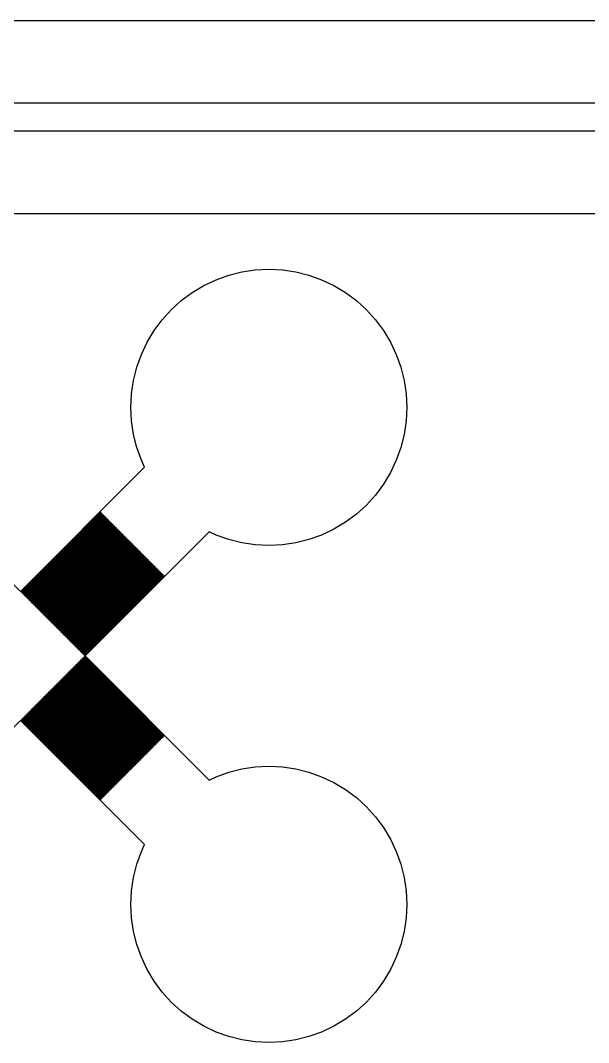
# Model space of a CAD drawing. Extents: x -16 to 132, y -40 to 113.
# Drawn here: x 9.2 to 19.73, y 57.27 to 76.18 of the extents above; entities that cross this region are included whole.
import ezdxf

# ---------------------------------------------------------------- set-up
doc = ezdxf.new("R2010")
doc.units = 0

msp = doc.modelspace()

# ---------------------------------------------------------------- linework, layer by layer
for p, q in [((-2.55649, 76.1837), (112.997, 76.1837)), ((111.463, 74.6498), (-1.0226, 74.6498)), ((-0.51129, 74.1385), (110.952, 74.1385)), ((109.418, 72.6046), (1.0226, 72.6046)), ((13.0601, 71.469), (13.3035, 71.53)), ((13.3035, 71.53), (13.5516, 71.5668)), ((13.5516, 71.5668), (13.8022, 71.5791)), ((13.8022, 71.5791), (14.0528, 71.5668)), ((14.0528, 71.5668), (14.301, 71.53)), ((14.301, 71.53), (14.5443, 71.469)), ((12.5971, 71.2773), (12.8239, 71.3845)), ((12.8239, 71.3845), (13.0601, 71.469)), ((14.5443, 71.469), (14.7805, 71.3845)), ((14.7805, 71.3845), (15.0074, 71.2773)), ((12.1804, 70.9988), (12.3819, 71.1483)), ((12.3819, 71.1483), (12.5971, 71.2773)), ((15.0074, 71.2773), (15.2225, 71.1483)), ((15.2225, 71.1483), (15.424, 70.9988)), ((11.9945, 70.8303), (12.1804, 70.9988)), ((15.424, 70.9988), (15.6099, 70.8303)), ((11.826, 70.6444), (11.9945, 70.8303)), ((15.6099, 70.8303), (15.7784, 70.6445)), ((11.6766, 70.4429), (11.826, 70.6444)), ((15.7784, 70.6445), (15.9279, 70.4429)), ((11.5476, 70.2277), (11.6766, 70.4429)), ((15.9279, 70.4429), (16.0569, 70.2278)), ((11.4403, 70.0009), (11.5476, 70.2277)), ((16.0569, 70.2278), (16.1641, 70.001)), ((11.3558, 69.7647), (11.4403, 70.0009)), ((16.1641, 70.001), (16.2486, 69.7647)), ((11.2949, 69.5214), (11.3558, 69.7647)), ((16.2486, 69.7647), (16.3096, 69.5214)), ((11.258, 69.2732), (11.2949, 69.5214)), ((16.3096, 69.5214), (16.3464, 69.2732)), ((11.2457, 69.0226), (11.258, 69.2732)), ((16.3464, 69.2732), (16.3587, 69.0226)), ((11.258, 68.772), (11.2457, 69.0226)), ((16.3587, 69.0226), (16.3464, 68.772)), ((11.2948, 68.5238), (11.258, 68.772)), ((16.3464, 68.772), (16.3096, 68.5239)), ((11.3558, 68.2805), (11.2948, 68.5238)), ((16.3096, 68.5239), (16.2486, 68.2805)), ((11.4403, 68.0443), (11.3558, 68.2805)), ((16.2486, 68.2805), (16.1641, 68.0443)), ((6.9053, 67.915), (9.2034, 65.6169)), ((9.2034, 65.6169), (11.5015, 67.915)), ((11.5015, 67.915), (11.4403, 68.0443)), ((16.1641, 68.0443), (16.0569, 67.8175)), ((16.0569, 67.8175), (15.9279, 67.6023)), ((15.9279, 67.6023), (15.7784, 67.4008)), ((15.7784, 67.4008), (15.6099, 67.2149)), ((15.6099, 67.2149), (15.424, 67.0464)), ((10.6835, 67.0826), (9.21063, 65.6096)), ((9.21785, 65.6024), (10.6908, 67.0753)), ((10.698, 67.0681), (9.22508, 65.5952)), ((9.23232, 65.588), (10.7052, 67.0609)), ((10.7125, 67.0536), (9.23955, 65.5807)), ((9.24677, 65.5735), (10.7197, 67.0464)), ((10.7269, 67.0392), (9.25401, 65.5663)), ((9.26123, 65.559), (10.7342, 67.032)), ((10.7414, 67.0247), (9.26848, 65.5518)), ((9.27571, 65.5446), (10.7486, 67.0175)), ((10.7559, 67.0103), (9.28294, 65.5374)), ((9.29018, 65.5301), (10.7631, 67.003)), ((10.7703, 66.9958), (9.29741, 65.5229)), ((9.30463, 65.5157), (10.7776, 66.9886)), ((10.7848, 66.9813), (9.31187, 65.5084)), ((9.31909, 65.5012), (10.792, 66.9741)), ((10.7992, 66.9669), (9.32632, 65.494)), ((10.6908, 67.0753), (10.6835, 67.0826)), ((10.7052, 67.0609), (10.698, 67.0681)), ((10.7197, 67.0464), (10.7125, 67.0536)), ((10.7342, 67.032), (10.7269, 67.0392)), ((10.7486, 67.0175), (10.7414, 67.0247)), ((10.7631, 67.003), (10.7559, 67.0103)), ((10.7776, 66.9886), (10.7703, 66.9958)), ((10.792, 66.9741), (10.7848, 66.9813)), ((10.8065, 66.9597), (10.7992, 66.9669)), ((15.424, 67.0464), (15.2225, 66.897)), ((9.33356, 65.4867), (10.8065, 66.9597)), ((10.8137, 66.9524), (9.34079, 65.4795)), ((9.34801, 65.4723), (10.8209, 66.9452)), ((10.8282, 66.938), (9.35524, 65.465)), ((9.36247, 65.4578), (10.8354, 66.9307)), ((10.8426, 66.9235), (9.36971, 65.4506)), ((9.37694, 65.4433), (10.8499, 66.9163)), ((10.8571, 66.909), (9.38416, 65.4361)), ((9.3914, 65.4289), (10.8643, 66.9018)), ((10.8716, 66.8946), (9.39862, 65.4216)), ((9.40587, 65.4144), (10.8788, 66.8873)), ((10.886, 66.8801), (9.41309, 65.4072)), ((9.42033, 65.4), (10.8932, 66.8729)), ((10.9005, 66.8656), (9.42755, 65.3927)), ((9.4348, 65.3855), (10.9077, 66.8584)), ((10.9149, 66.8512), (9.44202, 65.3783)), ((9.44926, 65.371), (10.9222, 66.8439)), ((10.9294, 66.8367), (9.45648, 65.3638)), ((9.46371, 65.3566), (10.9366, 66.8295)), ((10.9439, 66.8223), (9.47095, 65.3493)), ((9.47818, 65.3421), (10.9511, 66.815)), ((10.9583, 66.8078), (9.4854, 65.3349)), ((9.49263, 65.3277), (10.9656, 66.8006)), ((10.9728, 66.7933), (9.49986, 65.3204)), ((9.50708, 65.3132), (10.98, 66.7861)), ((10.9872, 66.7789), (9.51433, 65.3059)), ((9.52155, 65.2987), (10.9945, 66.7716)), ((10.8209, 66.9452), (10.8137, 66.9524)), ((10.8354, 66.9307), (10.8282, 66.938)), ((10.8499, 66.9163), (10.8426, 66.9235)), ((10.8643, 66.9018), (10.8571, 66.909)), ((10.8788, 66.8873), (10.8716, 66.8946)), ((10.8932, 66.8729), (10.886, 66.8801)), ((10.9077, 66.8584), (10.9005, 66.8656)), ((10.9222, 66.8439), (10.9149, 66.8512)), ((10.9366, 66.8295), (10.9294, 66.8367)), ((10.9511, 66.815), (10.9439, 66.8223)), ((10.9656, 66.8006), (10.9583, 66.8078)), ((10.98, 66.7861), (10.9728, 66.7933)), ((10.9945, 66.7716), (10.9872, 66.7789)), ((15.2225, 66.897), (15.0073, 66.768)), ((11.0017, 66.7644), (9.52878, 65.2915)), ((9.53601, 65.2843), (11.0089, 66.7572)), ((11.0162, 66.75), (9.54324, 65.277)), ((9.55048, 65.2698), (11.0234, 66.7427)), ((11.0306, 66.7355), (9.55771, 65.2626)), ((9.56494, 65.2553), (11.0379, 66.7283)), ((11.0451, 66.721), (9.57217, 65.2481)), ((9.57941, 65.2409), (11.0523, 66.7138)), ((11.0596, 66.7066), (9.58664, 65.2337)), ((9.59387, 65.2264), (11.0668, 66.6993)), ((11.074, 66.6921), (9.6011, 65.2192)), ((9.60832, 65.212), (11.0812, 66.6849)), ((11.0885, 66.6776), (9.61557, 65.2047)), ((9.62279, 65.1975), (11.0957, 66.6704)), ((11.103, 66.6632), (9.63002, 65.1903)), ((9.63725, 65.183), (11.1102, 66.656)), ((11.1174, 66.6487), (9.64447, 65.1758)), ((9.65172, 65.1686), (11.1246, 66.6415)), ((11.1319, 66.6342), (9.65894, 65.1613)), ((9.66617, 65.1541), (11.1391, 66.627)), ((11.1463, 66.6198), (9.6734, 65.1469)), ((9.68063, 65.1396), (11.1535, 66.6126)), ((11.1608, 66.6053), (9.68785, 65.1324)), ((9.6951, 65.1252), (11.168, 66.5981)), ((11.1753, 66.5909), (9.70233, 65.118)), ((9.70956, 65.1107), (11.1825, 66.5836)), ((12.6946, 66.7219), (10.3965, 64.4238)), ((11.0089, 66.7572), (11.0017, 66.7644)), ((11.0234, 66.7427), (11.0162, 66.75)), ((11.0379, 66.7283), (11.0306, 66.7355)), ((11.0523, 66.7138), (11.0451, 66.721)), ((11.0668, 66.6993), (11.0596, 66.7066)), ((11.0812, 66.6849), (11.074, 66.6921)), ((11.0957, 66.6704), (11.0885, 66.6776)), ((11.1102, 66.656), (11.103, 66.6632)), ((11.1246, 66.6415), (11.1174, 66.6487)), ((11.1391, 66.627), (11.1319, 66.6342)), ((11.1535, 66.6126), (11.1463, 66.6198)), ((11.168, 66.5981), (11.1608, 66.6053)), ((11.1825, 66.5836), (11.1753, 66.5909)), ((12.8239, 66.6607), (12.6946, 66.7219)), ((13.0601, 66.5762), (12.8239, 66.6607)), ((14.7805, 66.6607), (14.5443, 66.5762)), ((15.0073, 66.768), (14.7805, 66.6607)), ((11.1897, 66.5764), (9.7168, 65.1035)), ((9.72403, 65.0963), (11.1969, 66.5692)), ((11.2042, 66.562), (9.73126, 65.089)), ((9.73849, 65.0818), (11.2114, 66.5547)), ((11.2186, 66.5475), (9.74571, 65.0746)), ((9.75294, 65.0673), (11.2259, 66.5403)), ((11.2331, 66.533), (9.76018, 65.0601)), ((9.7674, 65.0529), (11.2403, 66.5258)), ((11.2476, 66.5186), (9.77464, 65.0456)), ((9.78186, 65.0384), (11.2548, 66.5113)), ((11.262, 66.5041), (9.78909, 65.0312)), ((9.79633, 65.024), (11.2693, 66.4969)), ((11.2765, 66.4897), (9.80356, 65.0167)), ((9.81078, 65.0095), (11.2837, 66.4824)), ((11.2909, 66.4752), (9.81802, 65.0023)), ((9.82524, 64.995), (11.2982, 66.468)), ((11.3054, 66.4607), (9.83249, 64.9878)), ((9.83971, 64.9806), (11.3126, 66.4535)), ((11.3199, 66.4463), (9.84694, 64.9734)), ((9.85417, 64.9661), (11.3271, 66.439)), ((11.3343, 66.4318), (9.8614, 64.9589)), ((9.86862, 64.9517), (11.3415, 66.4246)), ((11.3488, 66.4173), (9.87587, 64.9444)), ((9.88309, 64.9372), (11.356, 66.4101)), ((11.3633, 66.4029), (9.89032, 64.93)), ((9.89755, 64.9227), (11.3705, 66.3957)), ((11.1969, 66.5692), (11.1897, 66.5764)), ((11.2114, 66.5547), (11.2042, 66.562)), ((11.2259, 66.5403), (11.2186, 66.5475)), ((11.2403, 66.5258), (11.2331, 66.533)), ((11.2548, 66.5113), (11.2476, 66.5186)), ((11.2693, 66.4969), (11.262, 66.5041)), ((11.2837, 66.4824), (11.2765, 66.4897)), ((11.2982, 66.468), (11.2909, 66.4752)), ((11.3126, 66.4535), (11.3054, 66.4607)), ((11.3271, 66.439), (11.3199, 66.4463)), ((11.3415, 66.4246), (11.3343, 66.4318)), ((11.356, 66.4101), (11.3488, 66.4173)), ((11.3705, 66.3957), (11.3633, 66.4029)), ((13.3035, 66.5152), (13.0601, 66.5762)), ((13.5516, 66.4784), (13.3035, 66.5152)), ((13.8022, 66.4661), (13.5516, 66.4784)), ((14.0528, 66.4784), (13.8022, 66.4661)), ((14.301, 66.5153), (14.0528, 66.4784)), ((14.5443, 66.5762), (14.301, 66.5153)), ((11.3777, 66.3884), (9.90477, 64.9155)), ((9.91202, 64.9082), (11.3849, 66.3812)), ((11.3922, 66.3739), (9.91924, 64.901)), ((9.92647, 64.8938), (11.3994, 66.3667)), ((11.4066, 66.3595), (9.9337, 64.8866)), ((9.94093, 64.8793), (11.4138, 66.3523)), ((11.4211, 66.345), (9.94817, 64.8721)), ((9.9554, 64.8649), (11.4283, 66.3378)), ((11.4356, 66.3306), (9.96263, 64.8577)), ((9.96986, 64.8504), (11.4428, 66.3233)), ((11.45, 66.3161), (9.9771, 64.8432)), ((9.98433, 64.836), (11.4572, 66.3089)), ((11.4645, 66.3016), (9.99156, 64.8287)), ((9.99879, 64.8215), (11.4717, 66.2944)), ((11.4789, 66.2872), (10.006, 64.8143)), ((10.0133, 64.807), (11.4862, 66.28)), ((11.4934, 66.2727), (10.0205, 64.7998)), ((10.0277, 64.7926), (11.5006, 66.2655)), ((11.5079, 66.2583), (10.0349, 64.7853)), ((10.0422, 64.7781), (11.5151, 66.251)), ((11.5223, 66.2438), (10.0494, 64.7709)), ((10.0566, 64.7636), (11.5296, 66.2366)), ((11.5368, 66.2293), (10.0639, 64.7564)), ((10.0711, 64.7492), (11.544, 66.2221)), ((11.5512, 66.2149), (10.0783, 64.7419)), ((10.0855, 64.7347), (11.5585, 66.2076)), ((11.3849, 66.3812), (11.3777, 66.3884)), ((11.3994, 66.3667), (11.3922, 66.3739)), ((11.4138, 66.3523), (11.4066, 66.3595)), ((11.4283, 66.3378), (11.4211, 66.345)), ((11.4428, 66.3233), (11.4356, 66.3306)), ((11.4572, 66.3089), (11.45, 66.3161)), ((11.4717, 66.2944), (11.4645, 66.3016)), ((11.4862, 66.28), (11.4789, 66.2872)), ((11.5006, 66.2655), (11.4934, 66.2727)), ((11.5151, 66.251), (11.5079, 66.2583)), ((11.5296, 66.2366), (11.5223, 66.2438)), ((11.544, 66.2221), (11.5368, 66.2293)), ((11.5585, 66.2076), (11.5512, 66.2149)), ((11.5657, 66.2004), (10.0928, 64.7275)), ((10.1, 64.7203), (11.5729, 66.1932)), ((11.5802, 66.186), (10.1073, 64.713)), ((10.1145, 64.7058), (11.5874, 66.1787)), ((11.5946, 66.1715), (10.1217, 64.6986)), ((10.1289, 64.6913), (11.6019, 66.1643)), ((11.6091, 66.157), (10.1362, 64.6841)), ((10.1434, 64.6769), (11.6163, 66.1498)), ((11.6236, 66.1426), (10.1506, 64.6697)), ((10.1579, 64.6624), (11.6308, 66.1353)), ((11.638, 66.1281), (10.1651, 64.6552)), ((10.1723, 64.6479), (11.6452, 66.1209)), ((11.6525, 66.1136), (10.1796, 64.6407)), ((10.1868, 64.6335), (11.6597, 66.1064)), ((11.6669, 66.0992), (10.194, 64.6263)), ((10.2012, 64.619), (11.6742, 66.0919)), ((11.6814, 66.0847), (10.2085, 64.6118)), ((10.2157, 64.6046), (11.6886, 66.0775)), ((11.6959, 66.0703), (10.2229, 64.5973)), ((10.2302, 64.5901), (11.7031, 66.063)), ((11.7103, 66.0558), (10.2374, 64.5829)), ((10.2446, 64.5757), (11.7176, 66.0486)), ((11.7248, 66.0413), (10.2519, 64.5684)), ((10.2591, 64.5612), (11.732, 66.0341)), ((11.7392, 66.0269), (10.2663, 64.554)), ((10.2736, 64.5467), (11.7465, 66.0196)), ((11.5729, 66.1932), (11.5657, 66.2004)), ((11.5874, 66.1787), (11.5802, 66.186)), ((11.6019, 66.1643), (11.5946, 66.1715)), ((11.6163, 66.1498), (11.6091, 66.157)), ((11.6308, 66.1353), (11.6236, 66.1426)), ((11.6452, 66.1209), (11.638, 66.1281)), ((11.6597, 66.1064), (11.6525, 66.1136)), ((11.6742, 66.0919), (11.6669, 66.0992)), ((11.6886, 66.0775), (11.6814, 66.0847)), ((11.7031, 66.063), (11.6959, 66.0703)), ((11.7176, 66.0486), (11.7103, 66.0558)), ((11.732, 66.0341), (11.7248, 66.0413)), ((11.7465, 66.0196), (11.7392, 66.0269)), ((11.7537, 66.0124), (10.2808, 64.5395)), ((10.288, 64.5323), (11.7609, 66.0052)), ((11.7682, 65.998), (10.2953, 64.525)), ((10.3025, 64.5178), (11.7754, 65.9907)), ((11.7826, 65.9835), (10.3097, 64.5106)), ((10.3169, 64.5033), (11.7899, 65.9763)), ((11.7971, 65.969), (10.3242, 64.4961)), ((10.3314, 64.4889), (11.8043, 65.9618)), ((11.8116, 65.9546), (10.3386, 64.4816)), ((10.3459, 64.4744), (11.8188, 65.9473)), ((11.826, 65.9401), (10.3531, 64.4672)), ((10.3603, 64.4599), (11.8333, 65.9329)), ((11.8405, 65.9256), (10.3676, 64.4527)), ((10.3748, 64.4455), (11.8477, 65.9184)), ((11.8549, 65.9112), (10.382, 64.4383)), ((10.3893, 64.431), (11.8622, 65.9039)), ((11.7609, 66.0052), (11.7537, 66.0124)), ((11.7754, 65.9907), (11.7682, 65.998)), ((11.7899, 65.9763), (11.7826, 65.9835)), ((11.8043, 65.9618), (11.7971, 65.969)), ((11.8188, 65.9473), (11.8116, 65.9546)), ((11.8333, 65.9329), (11.826, 65.9401)), ((11.8477, 65.9184), (11.8405, 65.9256)), ((11.8622, 65.9039), (11.8549, 65.9112)), ((9.21063, 65.6096), (9.21785, 65.6024)), ((9.22508, 65.5952), (9.23232, 65.588)), ((9.23955, 65.5807), (9.24677, 65.5735)), ((9.25401, 65.5663), (9.26123, 65.559)), ((9.26848, 65.5518), (9.27571, 65.5446)), ((9.28294, 65.5374), (9.29018, 65.5301)), ((9.29741, 65.5229), (9.30463, 65.5157)), ((9.31187, 65.5084), (9.31909, 65.5012)), ((9.32632, 65.494), (9.33356, 65.4867)), ((9.34079, 65.4795), (9.34801, 65.4723)), ((9.35524, 65.465), (9.36247, 65.4578)), ((9.36971, 65.4506), (9.37694, 65.4433)), ((9.38416, 65.4361), (9.3914, 65.4289)), ((9.39862, 65.4216), (9.40587, 65.4144)), ((9.41309, 65.4072), (9.42033, 65.4)), ((9.42755, 65.3927), (9.4348, 65.3855)), ((9.44202, 65.3783), (9.44926, 65.371)), ((9.45648, 65.3638), (9.46371, 65.3566)), ((9.47095, 65.3493), (9.47818, 65.3421)), ((9.4854, 65.3349), (9.49263, 65.3277)), ((9.49986, 65.3204), (9.50708, 65.3132)), ((9.51433, 65.3059), (9.52155, 65.2987)), ((9.52878, 65.2915), (9.53601, 65.2843)), ((9.54324, 65.277), (9.55048, 65.2698)), ((9.55771, 65.2626), (9.56494, 65.2553)), ((9.57217, 65.2481), (9.57941, 65.2409)), ((9.58664, 65.2337), (9.59387, 65.2264)), ((9.6011, 65.2192), (9.60832, 65.212)), ((9.61557, 65.2047), (9.62279, 65.1975)), ((9.63002, 65.1903), (9.63725, 65.183)), ((9.64447, 65.1758), (9.65172, 65.1686)), ((9.65894, 65.1613), (9.66617, 65.1541)), ((9.6734, 65.1469), (9.68063, 65.1396)), ((9.68785, 65.1324), (9.6951, 65.1252)), ((9.70233, 65.118), (9.70956, 65.1107)), ((9.7168, 65.1035), (9.72403, 65.0963)), ((9.73126, 65.089), (9.73849, 65.0818)), ((9.74571, 65.0746), (9.75294, 65.0673)), ((9.76018, 65.0601), (9.7674, 65.0529)), ((9.77464, 65.0456), (9.78186, 65.0384)), ((9.78909, 65.0312), (9.79633, 65.024)), ((9.80356, 65.0167), (9.81078, 65.0095)), ((9.81802, 65.0023), (9.82524, 64.995)), ((9.83249, 64.9878), (9.83971, 64.9806)), ((9.84694, 64.9734), (9.85417, 64.9661)), ((9.8614, 64.9589), (9.86862, 64.9517)), ((9.87587, 64.9444), (9.88309, 64.9372)), ((9.89032, 64.93), (9.89755, 64.9227)), ((9.90477, 64.9155), (9.91202, 64.9082)), ((9.91924, 64.901), (9.92647, 64.8938)), ((9.9337, 64.8866), (9.94093, 64.8793)), ((9.94817, 64.8721), (9.9554, 64.8649)), ((9.96263, 64.8577), (9.96986, 64.8504)), ((9.9771, 64.8432), (9.98433, 64.836)), ((9.99156, 64.8287), (9.99879, 64.8215)), ((10.006, 64.8143), (10.0133, 64.807)), ((10.0205, 64.7998), (10.0277, 64.7926)), ((10.0349, 64.7853), (10.0422, 64.7781)), ((10.0494, 64.7709), (10.0566, 64.7636)), ((10.0639, 64.7564), (10.0711, 64.7492)), ((10.0783, 64.7419), (10.0855, 64.7347)), ((10.0928, 64.7275), (10.1, 64.7203)), ((10.1073, 64.713), (10.1145, 64.7058)), ((10.1217, 64.6986), (10.1289, 64.6913)), ((10.1362, 64.6841), (10.1434, 64.6769)), ((10.1506, 64.6697), (10.1579, 64.6624)), ((10.1651, 64.6552), (10.1723, 64.6479)), ((10.1796, 64.6407), (10.1868, 64.6335)), ((10.194, 64.6263), (10.2012, 64.619)), ((10.2085, 64.6118), (10.2157, 64.6046)), ((10.2229, 64.5973), (10.2302, 64.5901)), ((10.2374, 64.5829), (10.2446, 64.5757)), ((10.2519, 64.5684), (10.2591, 64.5612)), ((10.2663, 64.554), (10.2736, 64.5467)), ((10.2808, 64.5395), (10.288, 64.5323)), ((10.2953, 64.525), (10.3025, 64.5178)), ((10.3097, 64.5106), (10.3169, 64.5033)), ((10.288, 64.3153), (10.2808, 64.3081)), ((11.7609, 62.8424), (10.288, 64.3153)), ((10.3025, 64.3298), (10.2952, 64.3226)), ((10.2952, 64.3226), (11.7682, 62.8496)), ((11.7754, 62.8569), (10.3025, 64.3298)), ((10.3169, 64.3442), (10.3097, 64.337)), ((10.3097, 64.337), (11.7826, 62.8641)), ((11.7899, 62.8713), (10.3169, 64.3442)), ((10.3242, 64.4961), (10.3314, 64.4889)), ((10.3314, 64.3587), (10.3242, 64.3515)), ((10.3242, 64.3515), (11.7971, 62.8786)), ((11.8043, 62.8858), (10.3314, 64.3587)), ((10.3386, 64.4816), (10.3459, 64.4744)), ((10.3459, 64.3732), (10.3386, 64.3659)), ((10.3386, 64.3659), (11.8115, 62.893)), ((11.8188, 62.9003), (10.3459, 64.3732)), ((10.3531, 64.4672), (10.3603, 64.4599)), ((10.3603, 64.3876), (10.3531, 64.3804)), ((10.3531, 64.3804), (11.826, 62.9075)), ((11.8333, 62.9147), (10.3603, 64.3876)), ((10.3676, 64.4527), (10.3748, 64.4455)), ((10.3748, 64.4021), (10.3676, 64.3949)), ((10.3676, 64.3949), (11.8405, 62.9219)), ((11.8477, 62.9292), (10.3748, 64.4021)), ((10.382, 64.4383), (10.3893, 64.431)), ((10.3892, 64.4165), (10.382, 64.4093)), ((10.382, 64.4093), (11.8549, 62.9364)), ((11.8622, 62.9436), (10.3892, 64.4165)), ((10.3965, 64.4238), (12.6946, 62.1257)), ((10.1, 64.1273), (10.0928, 64.1201)), ((11.5729, 62.6544), (10.1, 64.1273)), ((10.1145, 64.1418), (10.1072, 64.1346)), ((10.1072, 64.1346), (11.5802, 62.6616)), ((11.5874, 62.6689), (10.1145, 64.1418)), ((10.1289, 64.1562), (10.1217, 64.149)), ((10.1217, 64.149), (11.5946, 62.6761)), ((11.6018, 62.6833), (10.1289, 64.1562)), ((10.1434, 64.1707), (10.1362, 64.1635)), ((10.1362, 64.1635), (11.6091, 62.6906)), ((11.6163, 62.6978), (10.1434, 64.1707)), ((10.1579, 64.1852), (10.1506, 64.1779)), ((10.1506, 64.1779), (11.6235, 62.705)), ((11.6308, 62.7122), (10.1579, 64.1852)), ((10.1723, 64.1996), (10.1651, 64.1924)), ((10.1651, 64.1924), (11.638, 62.7195)), ((11.6452, 62.7267), (10.1723, 64.1996)), ((10.1868, 64.2141), (10.1795, 64.2068)), ((10.1795, 64.2068), (11.6525, 62.7339)), ((11.6597, 62.7412), (10.1868, 64.2141)), ((10.2012, 64.2285), (10.194, 64.2213)), ((10.194, 64.2213), (11.6669, 62.7484)), ((11.6742, 62.7556), (10.2012, 64.2285)), ((10.2157, 64.243), (10.2085, 64.2358)), ((10.2085, 64.2358), (11.6814, 62.7629)), ((11.6886, 62.7701), (10.2157, 64.243)), ((10.2302, 64.2575), (10.2229, 64.2502)), ((10.2229, 64.2502), (11.6959, 62.7773)), ((11.7031, 62.7845), (10.2302, 64.2575)), ((10.2446, 64.2719), (10.2374, 64.2647)), ((10.2374, 64.2647), (11.7103, 62.7918)), ((11.7175, 62.799), (10.2446, 64.2719)), ((10.2591, 64.2864), (10.2519, 64.2792)), ((10.2519, 64.2792), (11.7248, 62.8063)), ((11.732, 62.8135), (10.2591, 64.2864)), ((10.2736, 64.3009), (10.2663, 64.2936)), ((10.2663, 64.2936), (11.7392, 62.8207)), ((11.7465, 62.8279), (10.2736, 64.3009)), ((10.2808, 64.3081), (11.7537, 62.8352)), ((9.912, 63.9393), (9.90477, 63.9321)), ((11.3849, 62.4664), (9.912, 63.9393)), ((9.92647, 63.9538), (9.91924, 63.9465)), ((9.91924, 63.9465), (11.3922, 62.4736)), ((11.3994, 62.4809), (9.92647, 63.9538)), ((9.94093, 63.9682), (9.9337, 63.961)), ((9.9337, 63.961), (11.4066, 62.4881)), ((11.4138, 62.4953), (9.94093, 63.9682)), ((9.9554, 63.9827), (9.94815, 63.9755)), ((9.94815, 63.9755), (11.4211, 62.5025)), ((11.4283, 62.5098), (9.9554, 63.9827)), ((9.96985, 63.9972), (9.96262, 63.9899)), ((9.96262, 63.9899), (11.4355, 62.517)), ((11.4428, 62.5242), (9.96985, 63.9972)), ((9.98431, 64.0116), (9.97708, 64.0044)), ((9.97708, 64.0044), (11.45, 62.5315)), ((11.4572, 62.5387), (9.98431, 64.0116)), ((9.99878, 64.0261), (9.99155, 64.0189)), ((9.99155, 64.0189), (11.4645, 62.5459)), ((11.4717, 62.5532), (9.99878, 64.0261)), ((10.0132, 64.0406), (10.006, 64.0333)), ((10.006, 64.0333), (11.4789, 62.5604)), ((11.4862, 62.5676), (10.0132, 64.0406)), ((10.0277, 64.055), (10.0205, 64.0478)), ((10.0205, 64.0478), (11.4934, 62.5749)), ((11.5006, 62.5821), (10.0277, 64.055)), ((10.0421, 64.0695), (10.0349, 64.0622)), ((10.0349, 64.0622), (11.5078, 62.5893)), ((11.5151, 62.5965), (10.0421, 64.0695)), ((10.0566, 64.0839), (10.0494, 64.0767)), ((10.0494, 64.0767), (11.5223, 62.6038)), ((11.5295, 62.611), (10.0566, 64.0839)), ((10.0711, 64.0984), (10.0639, 64.0912)), ((10.0639, 64.0912), (11.5368, 62.6183)), ((11.544, 62.6255), (10.0711, 64.0984)), ((10.0855, 64.1129), (10.0783, 64.1056)), ((10.0783, 64.1056), (11.5512, 62.6327)), ((11.5585, 62.6399), (10.0855, 64.1129)), ((10.0928, 64.1201), (11.5657, 62.6472)), ((9.72401, 63.7513), (9.71678, 63.7441)), ((11.1969, 62.2784), (9.72401, 63.7513)), ((9.73848, 63.7658), (9.73125, 63.7586)), ((9.73125, 63.7586), (11.2042, 62.2856)), ((11.2114, 62.2929), (9.73848, 63.7658)), ((9.75293, 63.7803), (9.7457, 63.773)), ((9.7457, 63.773), (11.2186, 62.3001)), ((11.2259, 62.3073), (9.75293, 63.7803)), ((9.76738, 63.7947), (9.76016, 63.7875)), ((9.76016, 63.7875), (11.2331, 62.3146)), ((11.2403, 62.3218), (9.76738, 63.7947)), ((9.78185, 63.8092), (9.77463, 63.8019)), ((9.77463, 63.8019), (11.2475, 62.329)), ((11.2548, 62.3362), (9.78185, 63.8092)), ((9.79631, 63.8236), (9.78909, 63.8164)), ((9.78909, 63.8164), (11.262, 62.3435)), ((11.2692, 62.3507), (9.79631, 63.8236)), ((9.81078, 63.8381), (9.80354, 63.8309)), ((9.80354, 63.8309), (11.2765, 62.3579)), ((11.2837, 62.3652), (9.81078, 63.8381)), ((9.82523, 63.8525), (9.81801, 63.8453)), ((9.81801, 63.8453), (11.2909, 62.3724)), ((11.2982, 62.3796), (9.82523, 63.8525)), ((9.83969, 63.867), (9.83247, 63.8598)), ((9.83247, 63.8598), (11.3054, 62.3869)), ((11.3126, 62.3941), (9.83969, 63.867)), ((9.85416, 63.8815), (9.84692, 63.8742)), ((9.84692, 63.8742), (11.3198, 62.4013)), ((11.3271, 62.4086), (9.85416, 63.8815)), ((9.86861, 63.8959), (9.86139, 63.8887)), ((9.86139, 63.8887), (11.3343, 62.4158)), ((11.3415, 62.423), (9.86861, 63.8959)), ((9.88307, 63.9104), (9.87584, 63.9032)), ((9.87584, 63.9032), (11.3488, 62.4302)), ((11.356, 62.4375), (9.88307, 63.9104)), ((9.89754, 63.9249), (9.8903, 63.9176)), ((9.8903, 63.9176), (11.3632, 62.4447)), ((11.3705, 62.4519), (9.89754, 63.9249)), ((9.90477, 63.9321), (11.3777, 62.4592)), ((9.53601, 63.5633), (9.52878, 63.5561)), ((9.52878, 63.5561), (11.0017, 62.0832)), ((11.0089, 62.0904), (9.53601, 63.5633)), ((9.55048, 63.5778), (9.54324, 63.5706)), ((9.54324, 63.5706), (11.0162, 62.0976)), ((11.0234, 62.1049), (9.55048, 63.5778)), ((9.56493, 63.5922), (9.55771, 63.585)), ((9.55771, 63.585), (11.0306, 62.1121)), ((11.0379, 62.1193), (9.56493, 63.5922)), ((9.57939, 63.6067), (9.57217, 63.5995)), ((9.57217, 63.5995), (11.0451, 62.1266)), ((11.0523, 62.1338), (9.57939, 63.6067)), ((9.59386, 63.6212), (9.58662, 63.6139)), ((9.58662, 63.6139), (11.0595, 62.141)), ((11.0668, 62.1483), (9.59386, 63.6212)), ((9.60831, 63.6356), (9.60109, 63.6284)), ((9.60109, 63.6284), (11.074, 62.1555)), ((11.0812, 62.1627), (9.60831, 63.6356)), ((9.62277, 63.6501), (9.61554, 63.6429)), ((9.61554, 63.6429), (11.0885, 62.1699)), ((11.0957, 62.1772), (9.62277, 63.6501)), ((9.63724, 63.6646), (9.63, 63.6573)), ((9.63, 63.6573), (11.1029, 62.1844)), ((11.1102, 62.1916), (9.63724, 63.6646)), ((9.6517, 63.679), (9.64447, 63.6718)), ((9.64447, 63.6718), (11.1174, 62.1989)), ((11.1246, 62.2061), (9.6517, 63.679)), ((9.66617, 63.6935), (9.65894, 63.6862)), ((9.65894, 63.6862), (11.1319, 62.2133)), ((11.1391, 62.2206), (9.66617, 63.6935)), ((9.68063, 63.7079), (9.6734, 63.7007)), ((9.6734, 63.7007), (11.1463, 62.2278)), ((11.1535, 62.235), (9.68063, 63.7079)), ((9.6951, 63.7224), (9.68785, 63.7152)), ((9.68785, 63.7152), (11.1608, 62.2422)), ((11.168, 62.2495), (9.6951, 63.7224)), ((9.70955, 63.7369), (9.70232, 63.7296)), ((9.70232, 63.7296), (11.1752, 62.2567)), ((11.1825, 62.2639), (9.70955, 63.7369)), ((9.71678, 63.7441), (11.1897, 62.2712)), ((9.34801, 63.3753), (9.34076, 63.3681)), ((9.34076, 63.3681), (10.8137, 61.8952)), ((10.8209, 61.9024), (9.34801, 63.3753)), ((9.36247, 63.3898), (9.35522, 63.3826)), ((9.35522, 63.3826), (10.8282, 61.9096)), ((10.8354, 61.9169), (9.36247, 63.3898)), ((9.37694, 63.4042), (9.36969, 63.397)), ((9.36969, 63.397), (10.8426, 61.9241)), ((10.8499, 61.9313), (9.37694, 63.4042)), ((9.3914, 63.4187), (9.38416, 63.4115)), ((9.38416, 63.4115), (10.8571, 61.9386)), ((10.8643, 61.9458), (9.3914, 63.4187)), ((9.40585, 63.4332), (9.39862, 63.4259)), ((9.39862, 63.4259), (10.8716, 61.953)), ((10.8788, 61.9603), (9.40585, 63.4332)), ((9.42032, 63.4476), (9.41309, 63.4404)), ((9.41309, 63.4404), (10.886, 61.9675)), ((10.8932, 61.9747), (9.42032, 63.4476)), ((9.43478, 63.4621), (9.42754, 63.4548)), ((9.42754, 63.4548), (10.9005, 61.9819)), ((10.9077, 61.9892), (9.43478, 63.4621)), ((9.44925, 63.4766), (9.442, 63.4693)), ((9.442, 63.4693), (10.9149, 61.9964)), ((10.9222, 62.0036), (9.44925, 63.4766)), ((9.4637, 63.491), (9.45647, 63.4838)), ((9.45647, 63.4838), (10.9294, 62.0109)), ((10.9366, 62.0181), (9.4637, 63.491)), ((9.47815, 63.5055), (9.47093, 63.4982)), ((9.47093, 63.4982), (10.9438, 62.0253)), ((10.9511, 62.0325), (9.47815, 63.5055)), ((9.49261, 63.5199), (9.48538, 63.5127)), ((9.48538, 63.5127), (10.9583, 62.0398)), ((10.9655, 62.047), (9.49261, 63.5199)), ((9.50708, 63.5344), (9.49985, 63.5272)), ((9.49985, 63.5272), (10.9728, 62.0542)), ((10.98, 62.0615), (9.50708, 63.5344)), ((9.52155, 63.5488), (9.51431, 63.5416)), ((9.51431, 63.5416), (10.9872, 62.0687)), ((10.9945, 62.0759), (9.52155, 63.5488)), ((9.2034, 63.2307), (6.9053, 60.9326)), ((11.5015, 60.9326), (9.2034, 63.2307)), ((9.21785, 63.2452), (9.21062, 63.2379)), ((9.21062, 63.2379), (10.6835, 61.765)), ((10.6908, 61.7722), (9.21785, 63.2452)), ((9.23232, 63.2596), (9.22508, 63.2524)), ((9.22508, 63.2524), (10.698, 61.7795)), ((10.7052, 61.7867), (9.23232, 63.2596)), ((9.24677, 63.2741), (9.23955, 63.2668)), ((9.23955, 63.2668), (10.7125, 61.7939)), ((10.7197, 61.8012), (9.24677, 63.2741)), ((9.26123, 63.2885), (9.25401, 63.2813)), ((9.25401, 63.2813), (10.7269, 61.8084)), ((10.7342, 61.8156), (9.26123, 63.2885)), ((9.2757, 63.303), (9.26848, 63.2958)), ((9.26848, 63.2958), (10.7414, 61.8229)), ((10.7486, 61.8301), (9.2757, 63.303)), ((9.29016, 63.3175), (9.28293, 63.3102)), ((9.28293, 63.3102), (10.7558, 61.8373)), ((10.7631, 61.8446), (9.29016, 63.3175)), ((9.30461, 63.3319), (9.29739, 63.3247)), ((9.29739, 63.3247), (10.7703, 61.8518)), ((10.7775, 61.859), (9.30461, 63.3319)), ((9.31908, 63.3464), (9.31186, 63.3392)), ((9.31186, 63.3392), (10.7848, 61.8662)), ((10.792, 61.8735), (9.31908, 63.3464)), ((9.33354, 63.3609), (9.32631, 63.3536)), ((9.32631, 63.3536), (10.7992, 61.8807)), ((10.8065, 61.8879), (9.33354, 63.3609)), ((11.7103, 62.7918), (11.7175, 62.799)), ((11.7248, 62.8063), (11.732, 62.8135)), ((11.7392, 62.8207), (11.7465, 62.8279)), ((11.7537, 62.8352), (11.7609, 62.8424)), ((11.7682, 62.8496), (11.7754, 62.8569)), ((11.7826, 62.8641), (11.7899, 62.8713)), ((11.7971, 62.8786), (11.8043, 62.8858)), ((11.8115, 62.893), (11.8188, 62.9003)), ((11.826, 62.9075), (11.8333, 62.9147)), ((11.8405, 62.9219), (11.8477, 62.9292)), ((11.8549, 62.9364), (11.8622, 62.9436)), ((11.5223, 62.6038), (11.5295, 62.611)), ((11.5368, 62.6183), (11.544, 62.6255)), ((11.5512, 62.6327), (11.5585, 62.6399)), ((11.5657, 62.6472), (11.5729, 62.6544)), ((11.5802, 62.6616), (11.5874, 62.6689)), ((11.5946, 62.6761), (11.6018, 62.6833)), ((11.6091, 62.6906), (11.6163, 62.6978)), ((11.6235, 62.705), (11.6308, 62.7122)), ((11.638, 62.7195), (11.6452, 62.7267)), ((11.6525, 62.7339), (11.6597, 62.7412)), ((11.6669, 62.7484), (11.6742, 62.7556)), ((11.6814, 62.7629), (11.6886, 62.7701)), ((11.6959, 62.7773), (11.7031, 62.7845)), ((11.3343, 62.4158), (11.3415, 62.423)), ((11.3488, 62.4302), (11.356, 62.4375)), ((11.3632, 62.4447), (11.3705, 62.4519)), ((11.3777, 62.4592), (11.3849, 62.4664)), ((11.3922, 62.4736), (11.3994, 62.4809)), ((11.4066, 62.4881), (11.4138, 62.4953)), ((11.4211, 62.5025), (11.4283, 62.5098)), ((11.4355, 62.517), (11.4428, 62.5242)), ((11.45, 62.5315), (11.4572, 62.5387)), ((11.4645, 62.5459), (11.4717, 62.5532)), ((11.4789, 62.5604), (11.4862, 62.5676)), ((11.4934, 62.5749), (11.5006, 62.5821)), ((11.5078, 62.5893), (11.5151, 62.5965)), ((11.1463, 62.2278), (11.1535, 62.235)), ((11.1608, 62.2422), (11.168, 62.2495)), ((11.1752, 62.2567), (11.1825, 62.2639)), ((11.1897, 62.2712), (11.1969, 62.2784)), ((11.2042, 62.2856), (11.2114, 62.2929)), ((11.2186, 62.3001), (11.2259, 62.3073)), ((11.2331, 62.3146), (11.2403, 62.3218)), ((11.2475, 62.329), (11.2548, 62.3362)), ((11.262, 62.3435), (11.2692, 62.3507)), ((11.2765, 62.3579), (11.2837, 62.3652)), ((11.2909, 62.3724), (11.2982, 62.3796)), ((11.3054, 62.3869), (11.3126, 62.3941)), ((11.3198, 62.4013), (11.3271, 62.4086)), ((12.8239, 62.1869), (13.0601, 62.2714)), ((13.0601, 62.2714), (13.3035, 62.3323)), ((13.3035, 62.3323), (13.5516, 62.3692)), ((13.5516, 62.3692), (13.8022, 62.3815)), ((13.8022, 62.3815), (14.0528, 62.3692)), ((14.0528, 62.3692), (14.301, 62.3323)), ((14.301, 62.3323), (14.5443, 62.2714)), ((14.5443, 62.2714), (14.7805, 62.1869)), ((10.9583, 62.0398), (10.9655, 62.047)), ((10.9728, 62.0542), (10.98, 62.0615)), ((10.9872, 62.0687), (10.9945, 62.0759)), ((11.0017, 62.0832), (11.0089, 62.0904)), ((11.0162, 62.0976), (11.0234, 62.1049)), ((11.0306, 62.1121), (11.0379, 62.1193)), ((11.0451, 62.1266), (11.0523, 62.1338)), ((11.0595, 62.141), (11.0668, 62.1483)), ((11.074, 62.1555), (11.0812, 62.1627)), ((11.0885, 62.1699), (11.0957, 62.1772)), ((11.1029, 62.1844), (11.1102, 62.1916)), ((11.1174, 62.1989), (11.1246, 62.2061)), ((11.1319, 62.2133), (11.1391, 62.2206)), ((12.6946, 62.1257), (12.8239, 62.1869)), ((14.7805, 62.1869), (15.0073, 62.0796)), ((15.0073, 62.0796), (15.2225, 61.9506)), ((10.7703, 61.8518), (10.7775, 61.859)), ((10.7848, 61.8662), (10.792, 61.8735)), ((10.7992, 61.8807), (10.8065, 61.8879)), ((10.8137, 61.8952), (10.8209, 61.9024)), ((10.8282, 61.9096), (10.8354, 61.9169)), ((10.8426, 61.9241), (10.8499, 61.9313)), ((10.8571, 61.9386), (10.8643, 61.9458)), ((10.8716, 61.953), (10.8788, 61.9603)), ((10.886, 61.9675), (10.8932, 61.9747)), ((10.9005, 61.9819), (10.9077, 61.9892)), ((10.9149, 61.9964), (10.9222, 62.0036)), ((10.9294, 62.0109), (10.9366, 62.0181)), ((10.9438, 62.0253), (10.9511, 62.0325)), ((15.2225, 61.9506), (15.424, 61.8012)), ((10.6835, 61.765), (10.6908, 61.7722)), ((10.698, 61.7795), (10.7052, 61.7867)), ((10.7125, 61.7939), (10.7197, 61.8012)), ((10.7269, 61.8084), (10.7342, 61.8156)), ((10.7414, 61.8229), (10.7486, 61.8301)), ((10.7558, 61.8373), (10.7631, 61.8446)), ((15.424, 61.8012), (15.6099, 61.6327)), ((15.6099, 61.6327), (15.7784, 61.4468)), ((15.7784, 61.4468), (15.9279, 61.2453)), ((15.9279, 61.2453), (16.0569, 61.0301)), ((11.4403, 60.8033), (11.5015, 60.9326)), ((16.0569, 61.0301), (16.1641, 60.8033)), ((11.3558, 60.5671), (11.4403, 60.8033)), ((16.1641, 60.8033), (16.2486, 60.5671)), ((11.2948, 60.3237), (11.3558, 60.5671)), ((16.2486, 60.5671), (16.3096, 60.3237)), ((11.258, 60.0756), (11.2948, 60.3237)), ((16.3096, 60.3237), (16.3464, 60.0756)), ((11.2457, 59.825), (11.258, 60.0756)), ((16.3464, 60.0756), (16.3587, 59.825)), ((11.258, 59.5744), (11.2457, 59.825)), ((16.3587, 59.825), (16.3464, 59.5744)), ((11.2949, 59.3262), (11.258, 59.5744)), ((16.3464, 59.5744), (16.3096, 59.3262)), ((11.3558, 59.0829), (11.2949, 59.3262)), ((16.3096, 59.3262), (16.2486, 59.0828)), ((11.4403, 58.8466), (11.3558, 59.0829)), ((16.2486, 59.0828), (16.1641, 58.8466)), ((11.5476, 58.6198), (11.4403, 58.8466)), ((16.1641, 58.8466), (16.0569, 58.6198)), ((11.6766, 58.4046), (11.5476, 58.6198)), ((16.0569, 58.6198), (15.9279, 58.4046)), ((11.826, 58.2031), (11.6766, 58.4046)), ((15.9279, 58.4046), (15.7784, 58.2031)), ((11.9945, 58.0172), (11.826, 58.2031)), ((15.7784, 58.2031), (15.6099, 58.0172)), ((12.1804, 57.8487), (11.9945, 58.0172)), ((15.6099, 58.0172), (15.424, 57.8487)), ((12.3819, 57.6993), (12.1804, 57.8487)), ((12.5971, 57.5703), (12.3819, 57.6993)), ((15.2225, 57.6993), (15.0074, 57.5703)), ((15.424, 57.8487), (15.2225, 57.6993)), ((12.8239, 57.4631), (12.5971, 57.5703)), ((15.0074, 57.5703), (14.7805, 57.4631)), ((13.0601, 57.3785), (12.8239, 57.4631)), ((13.3035, 57.3176), (13.0601, 57.3785)), ((13.5516, 57.2808), (13.3035, 57.3176)), ((14.301, 57.3176), (14.0528, 57.2808)), ((14.5443, 57.3785), (14.301, 57.3176)), ((14.7805, 57.4631), (14.5443, 57.3785)), ((13.8022, 57.2685), (13.5516, 57.2808)), ((14.0528, 57.2808), (13.8022, 57.2685))]:
    msp.add_line(p, q)

doc.saveas('drawing.dxf')
